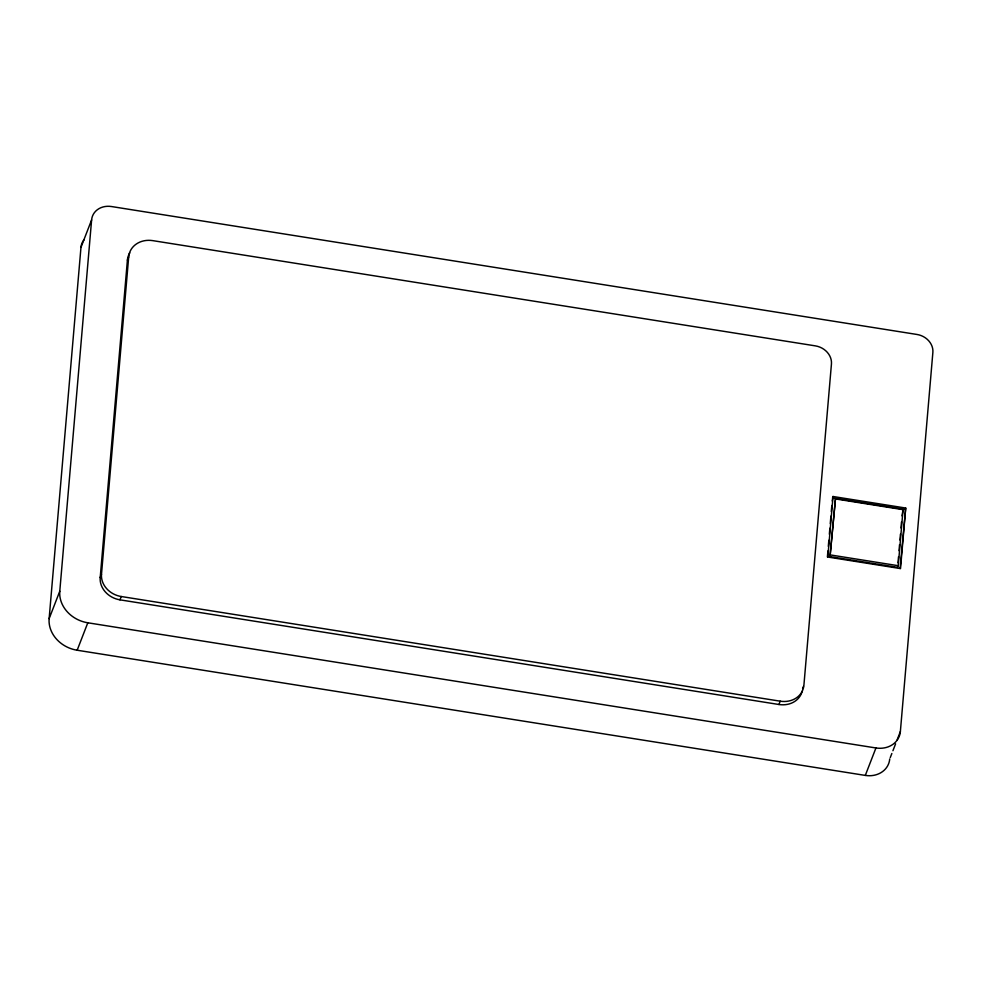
<?xml version="1.0" encoding="UTF-8"?>
<svg xmlns="http://www.w3.org/2000/svg" width="982" height="982" viewBox="0 0 982 982"><rect width="100%" height="100%" fill="white"/><g stroke="black" fill="none" stroke-linecap="round" stroke-linejoin="round"><path stroke-width="1.47" d="M889.729 758.976A23.175 19.91 21.2 0 1 865.302 775.412L77.161 650.231A30.933 26.575 21.2 0 1 49.137 618.66L80.966 247.378L91.608 219.931A18.891 16.228 21.2 0 1 111.518 206.539L916.992 334.469A17.529 15.061 21.2 0 1 932.875 352.354L900.371 731.529L897.18 739.765M49.137 618.66L59.779 591.225L91.608 219.931M802.208 691.082A22.463 19.296 21.2 0 1 778.947 704.499L119.939 599.83A21.8 18.719 21.2 0 1 100.201 577.6L127.402 260.193A22.893 19.665 21.2 0 1 129.759 252.89M100.201 577.6L101.49 574.274L128.691 256.879A22.893 19.665 21.2 0 1 152.811 240.639L815.379 345.873A17.725 15.233 21.2 0 1 831.447 363.966L803.902 685.252A22.463 19.296 21.2 0 1 780.236 701.185L778.947 704.499M827.396 556.966L827.924 550.914M828.305 546.373L828.833 540.309M829.348 534.257L829.864 528.206M830.256 523.664L830.907 516.102M831.3 511.561L831.815 505.497M832.208 500.967L833.018 496.499L905.711 508.038L900.519 568.578L827.826 557.039L833.018 496.499M830.011 556.634L835.461 498.93L903.047 509.67L898.248 565.706L897.609 567.363L830.011 556.634L835.461 498.93M897.99 562.821L898.518 556.769M899.033 550.706L899.549 544.642M899.942 540.1L900.457 534.048M900.985 527.985L901.501 521.933M902.016 515.869L903.047 509.67M900.089 568.504L905.711 508.038M127.402 260.193L128.691 256.879M77.161 650.231L87.803 622.784A30.933 26.575 21.2 0 1 59.779 591.225M119.939 599.83L121.228 596.516A21.8 18.719 21.2 0 1 101.49 574.274M802.613 688.578L803.472 686.357M865.302 775.412L875.944 747.965A23.175 19.91 21.2 0 0 900.371 731.529M890.257 757.601L891.852 753.489M892.92 750.739L895.584 743.877M832.466 497.935L905.146 509.474M830.662 554.977L898.248 565.706M121.228 596.516L780.236 701.185M87.803 622.784L875.944 747.965M80.966 247.378A18.891 16.228 21.2 0 1 84.145 239.596"/></g></svg>
